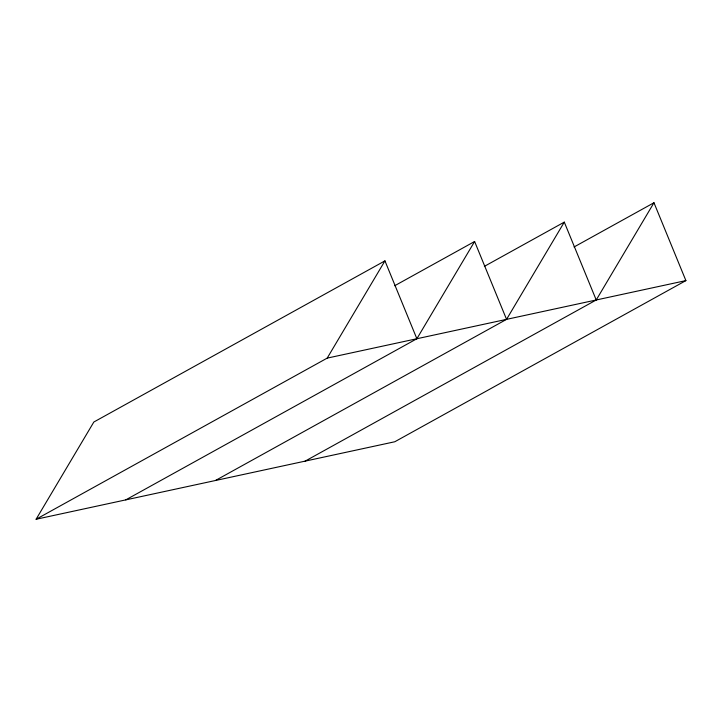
<?xml version="1.0" encoding="UTF-8"?>
<svg xmlns="http://www.w3.org/2000/svg" width="722" height="722" viewBox="0 0 722 722"><rect width="100%" height="100%" fill="white"/><g stroke="black" fill="none" stroke-linecap="round" stroke-linejoin="round"><path stroke-width="1.08" d="M574.035 246.987L653.97 202.747L685.9 280.605L394.799 441.756L36.1 519.253L93.842 422.018L384.943 260.868L416.874 338.735L125.772 499.877M36.1 519.253L327.201 358.112L384.943 260.868M416.874 338.735L474.616 241.5L506.555 319.359L215.445 480.5M506.555 319.359L564.288 222.123L596.228 299.982L305.126 461.132M596.228 299.982L653.97 202.747M394.69 285.741L474.616 241.5M484.363 266.364L564.288 222.123M327.201 358.112L685.9 280.605"/></g></svg>
